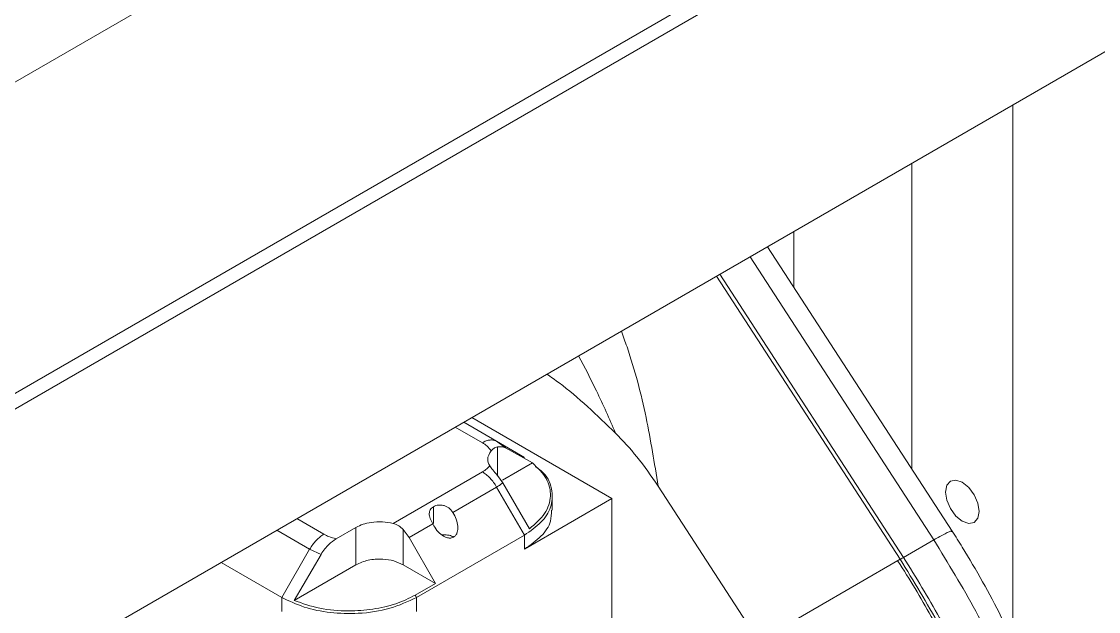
# Model space of a CAD drawing. Header units: millimetres. Extents: x 169 to 14583, y -399 to 10804.
# Drawn here: x 4355.9 to 4469, y 8878.8 to 8940.7 of the extents above; entities that cross this region are included whole.
import ezdxf

# ---------------------------------------------------------------- set-up
doc = ezdxf.new("R2010")
doc.units = ezdxf.units.MM
doc.header["$LTSCALE"] = 35

msp = doc.modelspace()

# ---------------------------------------------------------------- linework, layer by layer
at = {"color": 7, "linetype": 'Continuous', "lineweight": 18}
for p, q in [((4863.941, 9228.027), (2742.62, 8003.415)), ((4835.656, 9179.037), (4255.829, 8844.31)), ((4810.201, 9162.709), (4283.406, 8858.597)), ((4810.201, 9134.13), (4283.406, 8830.018)), ((4459.991, 8875.706), (4459.991, 8931.958)), ((4449.385, 8893.789), (4449.385, 8925.835)), ((4437.01, 8918.692), (4437.01, 8912.843)), ((4453.634, 8887.246), (4434.248, 8917.097)), ((4432.422, 8916.043), (4451.705, 8886.352)), ((4428.887, 8914.002), (4448.169, 8884.311)), ((4429.24, 8914.206), (4448.523, 8884.515)), ((4417.918, 8890.679), (4403.202, 8899.175)), ((4404.312, 8896.541), (4401.476, 8898.178)), ((4405.812, 8896.689), (4402.354, 8898.685)), ((4408.744, 8894.996), (4405.795, 8896.699)), ((4406.735, 8895.998), (4405.812, 8896.689)), ((4405.898, 8893.164), (4405.898, 8896.096)), ((4409.564, 8894.429), (4406.735, 8895.998)), ((4409.564, 8894.429), (4406.44, 8892.626)), ((4394.958, 8888.074), (4404.312, 8893.473)), ((4406.458, 8892.333), (4405.898, 8893.116)), ((4406.458, 8892.333), (4409.256, 8887.516)), ((4401.212, 8889.235), (4405.812, 8891.89)), ((4405.812, 8891.89), (4408.726, 8886.842)), ((4422.762, 8891.996), (4433.32, 8875.739)), ((4417.918, 8890.679), (4408.726, 8885.373)), ((4411.655, 8889.455), (4411.655, 8890.933)), ((4417.918, 8871.486), (4417.918, 8890.679)), ((4399.18, 8888.06), (4399.18, 8889.828)), ((4387.684, 8886.942), (4384.848, 8888.579)), ((4391.048, 8887.659), (4388.966, 8886.457)), ((4396.619, 8886.583), (4399.098, 8888.014)), ((4382.727, 8887.355), (4386.184, 8885.359)), ((4395.998, 8883.74), (4395.998, 8887.439)), ((4396.619, 8886.583), (4395.998, 8887.439)), ((4399.392, 8881.781), (4396.619, 8886.583)), ((4397.412, 8880.311), (4408.726, 8886.842)), ((4451.705, 8886.352), (4448.523, 8884.515)), ((4383.27, 8880.311), (4386.184, 8885.359)), ((4387.383, 8884.826), (4384.554, 8879.991)), ((4386.184, 8885.359), (4387.383, 8884.826)), ((4448.169, 8884.311), (4433.32, 8875.739)), ((4376.898, 8883.99), (4383.27, 8880.311)), ((4384.554, 8879.991), (4391.048, 8883.74)), ((4399.392, 8881.781), (4395.998, 8883.74)), ((4397.271, 8880.556), (4399.392, 8881.781)), ((4383.27, 8878.841), (4383.27, 8880.311)), ((4397.412, 8878.841), (4397.412, 8880.311))]:
    msp.add_line(p, q, dxfattribs=at)
at = {"color": 7, "linetype": 'Continuous', "lineweight": 18, "flags": 128}
for points in [[(4452.92, 8891.367), (4453.055, 8892.071), (4453.438, 8892.512), (4454.011, 8892.623), (4454.688, 8892.388), (4455.364, 8891.842), (4455.938, 8891.068), (4456.321, 8890.185), (4456.456, 8889.326), (4456.321, 8888.622), (4455.938, 8888.181), (4455.364, 8888.07), (4454.688, 8888.305), (4454.011, 8888.851), (4453.438, 8889.625), (4453.055, 8890.508), (4452.92, 8891.367)], [(4391.048, 8883.74), (4391.048, 8885.935), (4391.048, 8887.659)], [(4408.726, 8886.842), (4408.726, 8886.019), (4408.726, 8885.373)], [(4397.412, 8880.311), (4397.333, 8880.448), (4397.271, 8880.556)]]:
    msp.add_lwpolyline(points, dxfattribs=at)
at = {"color": 7, "linetype": 'Continuous', "lineweight": 18}
for points, knots in [([(4418.904, 8908.239), (4419.105, 8907.688), (4420.191, 8904.706), (4421.603, 8899.264), (4422.379, 8894.395), (4422.762, 8891.996)], [0, 0, 0, 0, 0.1031529, 0.5581697, 1, 1, 1, 1]), ([(4414.414, 8905.647), (4415.053, 8904.429), (4416.449, 8901.772), (4417.645, 8899.031), (4418.292, 8897.546)], [0, 0, 0, 0, 0.4582414, 1, 1, 1, 1]), ([(4418.292, 8897.546), (4416.342, 8899.428), (4413.981, 8901.707), (4411.516, 8903.427), (4411.087, 8903.726)], [0, 0, 0, 0, 0.8258927, 1, 1, 1, 1]), ([(4422.762, 8891.996), (4422.039, 8893.047), (4420.658, 8895.054), (4419.056, 8896.742), (4418.292, 8897.546)], [0, 0, 0, 0, 0.5235035, 1, 1, 1, 1]), ([(4405.224, 8895.685), (4405.101, 8895.862), (4404.881, 8896.178), (4404.486, 8896.43), (4404.312, 8896.541)], [0, 0, 0, 0, 0.5591741, 1, 1, 1, 1]), ([(4405.224, 8895.685), (4405.049, 8895.395), (4404.737, 8894.877), (4404.976, 8894.349), (4405.081, 8894.116)], [0, 0, 0, 0, 0.5592117, 1, 1, 1, 1]), ([(4405.898, 8896.096), (4405.762, 8896.054), (4405.502, 8895.974), (4405.314, 8895.779), (4405.224, 8895.685)], [0, 0, 0, 0, 0.5232405, 1, 1, 1, 1]), ([(4406.735, 8895.998), (4406.61, 8896.05), (4406.36, 8896.154), (4406.052, 8896.115), (4405.898, 8896.096)], [0, 0, 0, 0, 0.4973263, 1, 1, 1, 1]), ([(4409.256, 8887.516), (4409.855, 8888.035), (4411.052, 8889.073), (4411.61, 8890.94), (4411.219, 8892.821), (4410.115, 8893.893), (4409.564, 8894.429)], [0, 0, 0, 0, 0.2501342, 0.500006, 0.749959, 1, 1, 1, 1]), ([(4404.312, 8893.473), (4404.483, 8893.582), (4404.788, 8893.778), (4404.991, 8894.013), (4405.081, 8894.116)], [0, 0, 0, 0, 0.5595085, 1, 1, 1, 1]), ([(4405.081, 8894.116), (4405.179, 8893.98), (4405.389, 8893.687), (4405.72, 8893.315), (4405.898, 8893.116)], [0, 0, 0, 0, 0.4649151, 1, 1, 1, 1]), ([(4408.726, 8886.842), (4409.358, 8887.275), (4410.621, 8888.14), (4411.6, 8889.774), (4411.734, 8891.562), (4411.175, 8893.085), (4410.188, 8893.825), (4409.905, 8894.038)], [0, 0, 0, 0, 0.2149501, 0.4299003, 0.6448501, 0.8978305, 1, 1, 1, 1]), ([(4405.812, 8891.89), (4405.941, 8891.968), (4406.173, 8892.108), (4406.371, 8892.264), (4406.458, 8892.333)], [0, 0, 0, 0, 0.5599641, 1, 1, 1, 1]), ([(4401.212, 8889.235), (4401.081, 8889.404), (4400.885, 8889.657), (4400.517, 8889.873), (4400.15, 8890.001), (4399.767, 8890.017), (4399.418, 8889.946), (4399.261, 8889.868), (4399.18, 8889.828)], [0, 0, 0, 0, 0.2613199, 0.3904673, 0.5210121, 0.743049, 0.8670081, 1, 1, 1, 1]), ([(4399.18, 8889.828), (4399.109, 8889.78), (4398.97, 8889.687), (4398.797, 8889.457), (4398.724, 8889.178), (4398.757, 8888.857), (4398.862, 8888.489), (4399.003, 8888.204), (4399.098, 8888.014)], [0, 0, 0, 0, 0.1329927, 0.2569552, 0.4790068, 0.6095439, 0.7386855, 1, 1, 1, 1]), ([(4401.301, 8886.639), (4401.383, 8886.7), (4401.552, 8886.828), (4401.726, 8887.219), (4401.765, 8887.797), (4401.608, 8888.533), (4401.347, 8888.996), (4401.212, 8889.235)], [0, 0, 0, 0, 0.1231016, 0.253339, 0.4761546, 0.7303068, 1, 1, 1, 1]), ([(4408.726, 8885.373), (4409.352, 8885.806), (4410.604, 8886.672), (4411.553, 8888.127), (4411.559, 8889.074), (4411.561, 8889.457)], [0, 0, 0, 0, 0.3732555, 0.746511, 1, 1, 1, 1]), ([(4394.958, 8888.074), (4394.582, 8888.147), (4393.83, 8888.293), (4392.713, 8888.224), (4391.757, 8888.01), (4391.285, 8887.776), (4391.048, 8887.659)], [0, 0, 0, 0, 0.2797752, 0.5595497, 0.779775, 1, 1, 1, 1]), ([(4395.998, 8887.439), (4395.849, 8887.583), (4395.547, 8887.873), (4395.156, 8888.006), (4394.958, 8888.074)], [0, 0, 0, 0, 0.4946791, 1, 1, 1, 1]), ([(4399.098, 8888.014), (4399.237, 8887.778), (4399.507, 8887.32), (4400.066, 8886.816), (4400.587, 8886.561), (4401.012, 8886.517), (4401.207, 8886.599), (4401.301, 8886.639)], [0, 0, 0, 0, 0.2698412, 0.5238582, 0.746674, 0.8770171, 1, 1, 1, 1]), ([(4388.966, 8886.457), (4388.703, 8886.527), (4388.234, 8886.653), (4387.852, 8886.854), (4387.684, 8886.942)], [0, 0, 0, 0, 0.5597955, 1, 1, 1, 1]), ([(4401.326, 8886.617), (4401.318, 8886.624), (4401.204, 8886.726), (4400.817, 8886.833), (4400.371, 8886.916), (4400.119, 8886.88), (4400.059, 8886.871)], [0, 0, 0, 0, 0.031717, 0.4495142, 0.8674967, 1, 1, 1, 1]), ([(4453.555, 8887.195), (4453.562, 8887.224), (4453.586, 8887.321), (4452.969, 8887.057), (4452.126, 8886.587), (4451.705, 8886.352)], [0, 0, 0, 0, 0.1762431, 0.5881216, 1, 1, 1, 1]), ([(4466.07, 8857.572), (4465.966, 8858.073), (4465.598, 8859.848), (4464.802, 8862.925), (4463.61, 8866.791), (4462.206, 8870.65), (4460.606, 8874.48), (4458.818, 8878.262), (4456.85, 8881.973), (4455.098, 8884.96), (4453.989, 8886.692), (4453.634, 8887.246)], [0, 0, 0, 0, 0.0501852, 0.1777317, 0.3051037, 0.4323173, 0.5594023, 0.6863935, 0.8133285, 0.9402466, 1, 1, 1, 1]), ([(4387.383, 8884.826), (4387.509, 8885.021), (4387.752, 8885.397), (4388.286, 8885.991), (4388.702, 8886.276), (4388.966, 8886.457)], [0, 0, 0, 0, 0.2841261, 0.5458567, 1, 1, 1, 1]), ([(4391.048, 8883.74), (4391.458, 8883.923), (4392.278, 8884.288), (4393.754, 8884.375), (4395.055, 8884.184), (4395.684, 8883.888), (4395.998, 8883.74)], [0, 0, 0, 0, 0.27961894, 0.55923759, 0.77961846, 1, 1, 1, 1]), ([(4448.169, 8884.311), (4449.585, 8882.011), (4452.423, 8877.399), (4455.909, 8870.073), (4458.758, 8862.65), (4460.825, 8855.257), (4462.104, 8848.04), (4462.53, 8841.163), (4462.203, 8834.696), (4461.283, 8830.932), (4460.824, 8829.054)], [0, 0, 0, 0, 0.1246792, 0.250021, 0.3753327, 0.500001, 0.6246551, 0.7499992, 0.8753346, 1, 1, 1, 1]), ([(4448.523, 8884.515), (4448.473, 8884.486), (4448.375, 8884.427), (4448.244, 8884.343), (4448.182, 8884.301), (4448.171, 8884.292)], [0, 0, 0, 0, 0.4467181, 0.8934362, 1, 1, 1, 1]), ([(4448.523, 8884.515), (4449.821, 8882.415), (4452.418, 8878.215), (4455.684, 8871.572), (4458.414, 8864.821), (4460.516, 8858.053), (4461.984, 8851.38), (4462.709, 8844.971), (4462.906, 8840.474), (4462.655, 8838.296), (4462.62, 8837.993)], [0, 0, 0, 0, 0.13963467, 0.27926935, 0.41890403, 0.55853871, 0.69817338, 0.83780807, 0.97744274, 1, 1, 1, 1]), ([(4447.943, 8884.128), (4448.548, 8883.175), (4449.757, 8881.269), (4451.438, 8878.334), (4452.955, 8875.471), (4454.388, 8872.53), (4455.637, 8869.736), (4456.727, 8867.058), (4457.684, 8864.506), (4458.63, 8861.719), (4459.51, 8858.774), (4460.211, 8856.041), (4460.754, 8853.583), (4461.313, 8850.578), (4461.807, 8846.899), (4462.06, 8842.959), (4462.052, 8839.719), (4461.893, 8836.976), (4461.59, 8834.284), (4461.08, 8831.531), (4460.451, 8829.151), (4459.979, 8827.82), (4459.791, 8827.29)], [0, 0, 0, 0, 0.050212, 0.1003832, 0.15002, 0.1942302, 0.2463036, 0.2872844, 0.3249266, 0.370536, 0.4228028, 0.4684257, 0.5044886, 0.5442681, 0.6184167, 0.6913944, 0.7509451, 0.7947301, 0.8457998, 0.907937, 0.9633375, 1, 1, 1, 1]), ([(4383.27, 8880.311), (4384.02, 8879.946), (4385.52, 8879.217), (4388.346, 8878.656), (4391.458, 8878.561), (4394.724, 8879.043), (4396.516, 8879.888), (4397.412, 8880.311)], [0, 0, 0, 0, 0.1867814, 0.3735629, 0.5603441, 0.780172, 1, 1, 1, 1]), ([(4397.271, 8880.556), (4396.613, 8880.23), (4395.297, 8879.579), (4392.848, 8879.022), (4390.115, 8878.825), (4387.182, 8879.079), (4385.43, 8879.687), (4384.554, 8879.991)], [0, 0, 0, 0, 0.18676, 0.3735197, 0.5602796, 0.7801398, 1, 1, 1, 1])]:
    msp.add_open_spline(points, degree=3, knots=knots, dxfattribs=at)
for points in [[(4404.312, 8896.541), (4404.451, 8896.612), (4404.728, 8896.754), (4405.128, 8896.838), (4405.501, 8896.831), (4405.708, 8896.736), (4405.812, 8896.689)], [(4404.312, 8893.473), (4404.451, 8893.384), (4404.728, 8893.206), (4405.128, 8892.828), (4405.501, 8892.391), (4405.708, 8892.057), (4405.812, 8891.89)], [(4386.184, 8885.359), (4386.288, 8885.526), (4386.496, 8885.859), (4386.868, 8886.297), (4387.268, 8886.674), (4387.545, 8886.853), (4387.684, 8886.942)], [(4451.705, 8886.352), (4453.219, 8883.883), (4456.249, 8878.944), (4459.896, 8871.095), (4462.846, 8863.138), (4464.058, 8857.916), (4464.663, 8855.305)]]:
    msp.add_open_spline(points, degree=3, dxfattribs=at)

doc.saveas('drawing.dxf')
